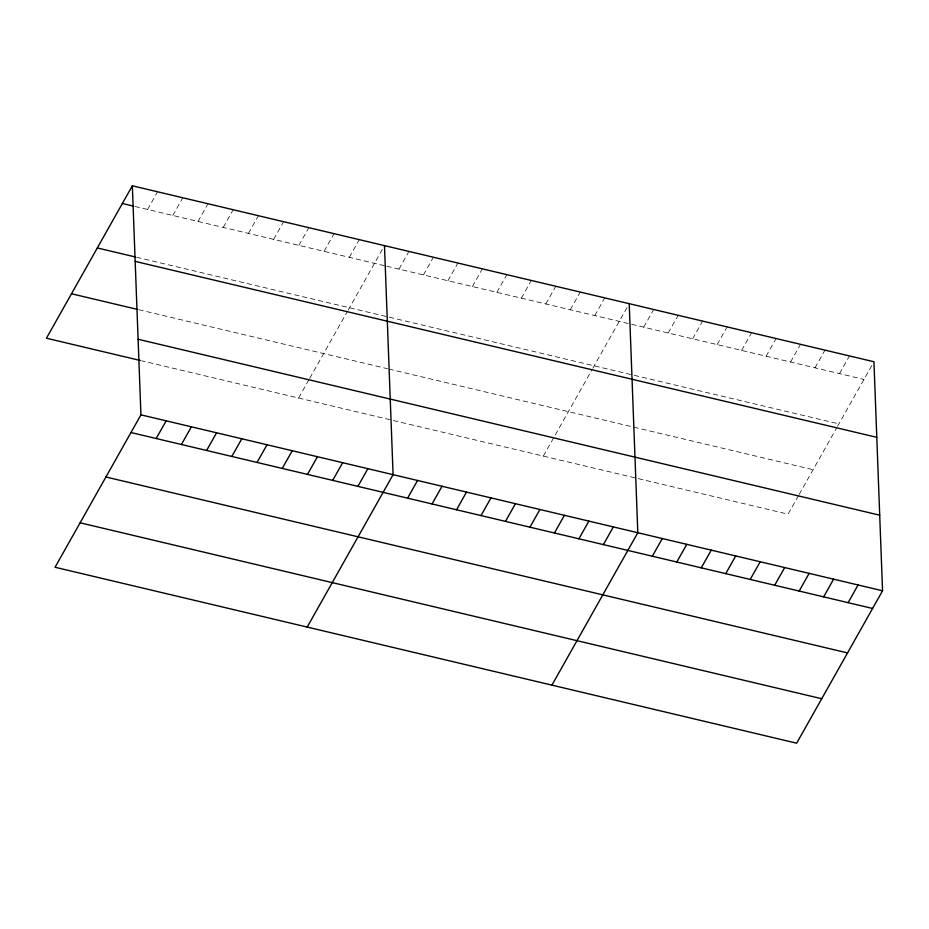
<?xml version="1.0" encoding="UTF-8"?>
<svg xmlns="http://www.w3.org/2000/svg" width="929" height="929" viewBox="0 0 929 929"><rect width="100%" height="100%" fill="white"/><g stroke="black" fill="none" stroke-linecap="round" stroke-linejoin="round"><path stroke-width="0.7" stroke-dasharray="4.64 3.48" d="M147.583 209.466L157.547 191.78M172.794 215.447L182.758 197.772M198.005 221.439L207.98 203.753M223.227 227.419L233.191 209.733M248.438 233.4L258.401 215.714M273.649 239.38L283.624 221.694M298.871 245.361L308.834 227.675M324.082 251.341L334.045 233.655M349.292 257.321L359.268 239.647M298.592 398.042L309.032 379.508M309.729 378.277L347.469 311.296M348.131 310.123L384.478 245.628M398.982 269.12L408.946 251.434M423.461 274.926L433.425 257.24M447.929 280.732L457.892 263.046M472.408 286.538L482.372 268.853M496.876 292.345L506.839 274.659M521.355 298.151L531.318 280.465M545.822 303.957L555.786 286.271M570.301 309.763L580.265 292.078M594.769 315.57L604.733 297.884M543.326 456.104L592.203 369.359M592.865 368.174L628.492 304.944M643.716 327.182L653.679 309.496M668.195 332.988L678.158 315.303M692.662 338.795L702.626 321.109M717.13 344.601L727.105 326.915M741.609 350.407L751.573 332.721M766.077 356.213L776.052 338.528M790.556 362.008L800.519 344.334M815.023 367.814L824.998 350.128M839.502 373.621L849.466 355.935M798.499 495.633L788.059 514.155L141.707 360.812M799.195 494.402L836.936 427.421M837.598 426.237L873.225 363.007M134.972 206.482L385.384 265.891M386.754 266.217L863.97 379.427M136.54 257.252L838.922 423.891M138.746 309.705L387.556 368.732M388.914 369.057L813.107 469.702"/><path stroke-width="1.39" d="M132.336 185.8L140.941 414.845L55.055 567.259L796.664 743.2L882.55 590.786L873.945 361.741L132.336 185.8L46.45 338.214L140.302 360.487M156.188 438.511L166.152 420.825M181.41 444.492L191.374 426.806M206.621 450.472L216.585 432.786M231.832 456.453L241.795 438.767M257.054 462.433L267.018 444.747M282.265 468.413L292.229 450.728M307.476 474.405L317.439 456.72M332.698 480.386L342.662 462.7M357.909 486.366L367.872 468.68M307.209 627.075L393.083 474.661L384.478 245.628M407.599 498.153L417.562 480.467M432.066 503.959L442.03 486.273M456.545 509.766L466.509 492.08M481.013 515.572L490.976 497.886M505.492 521.378L515.456 503.692M529.96 527.184L539.923 509.498M554.439 532.991L564.402 515.305M578.906 538.797L588.87 521.111M603.385 544.603L613.349 526.917M551.942 685.137L637.817 532.723L629.212 303.69M652.332 556.216L662.296 538.53M676.8 562.022L686.763 544.336M701.267 567.828L711.242 550.142M725.746 573.634L735.71 555.948M750.214 579.441L760.189 561.755M774.693 585.247L784.657 567.561M799.161 591.053L809.136 573.367M823.64 596.859L833.603 579.173M848.107 602.666L858.082 584.98M122.361 203.486L133.567 206.145M97.313 247.95L135.135 256.927M135.169 261.386L876.779 437.327M71.498 293.761L137.341 309.38M138.096 339.259L879.705 515.2M140.941 414.845L882.55 590.786M130.977 432.531L872.586 608.472M105.918 476.983L847.538 652.924M80.115 522.795L821.724 698.736"/></g></svg>
